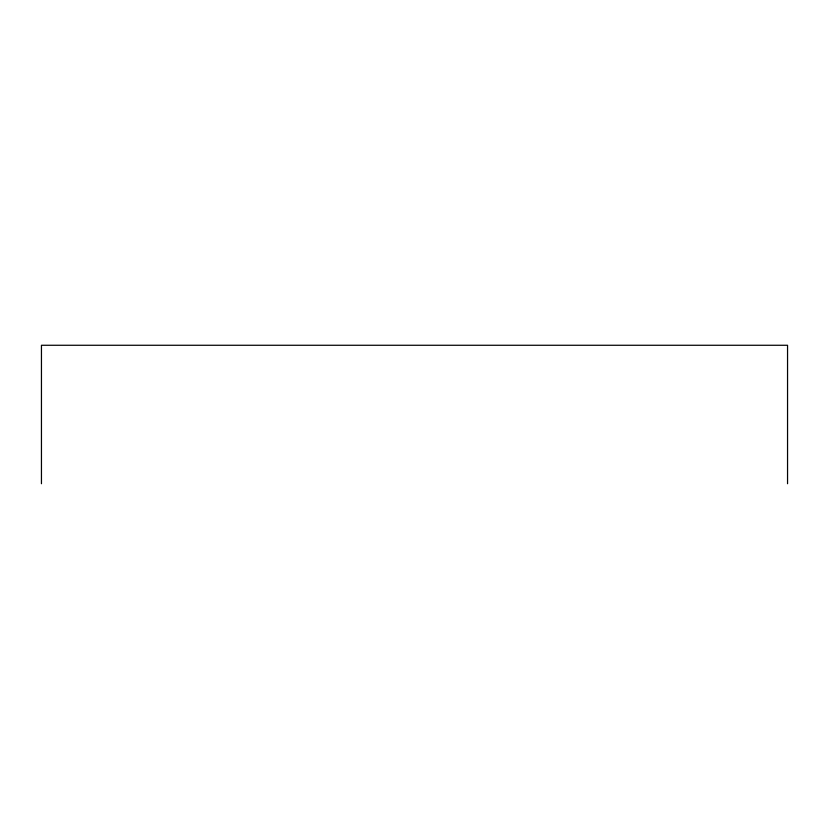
<?xml version="1.0" encoding="UTF-8"?>
<svg xmlns="http://www.w3.org/2000/svg" width="829" height="829" viewBox="0 0 829 829"><rect width="100%" height="100%" fill="white"/><g stroke="black" fill="none" stroke-linecap="round" stroke-linejoin="round"><path stroke-width="1.24" d="M787.55 483.732L787.55 345.268L41.45 345.268L41.45 483.732"/></g></svg>
